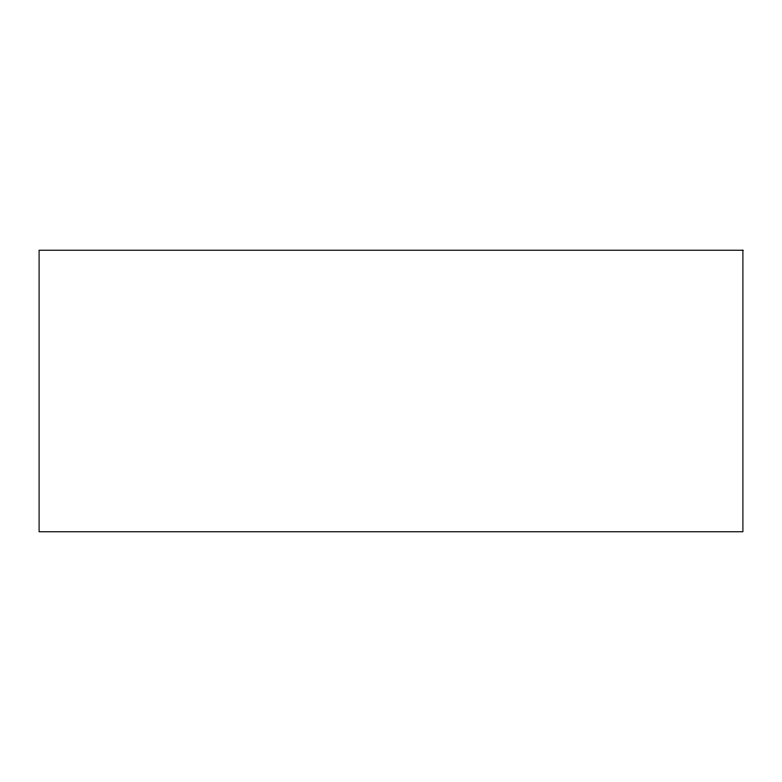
<?xml version="1.0" encoding="UTF-8"?>
<svg xmlns="http://www.w3.org/2000/svg" width="782" height="782" viewBox="0 0 782 782"><rect width="100%" height="100%" fill="white"/><g stroke="black" fill="none" stroke-linecap="round" stroke-linejoin="round"><path stroke-width="1.17" d="M742.9 250.24L39.1 250.24L39.1 531.76L742.9 531.76L742.9 250.24"/></g></svg>
